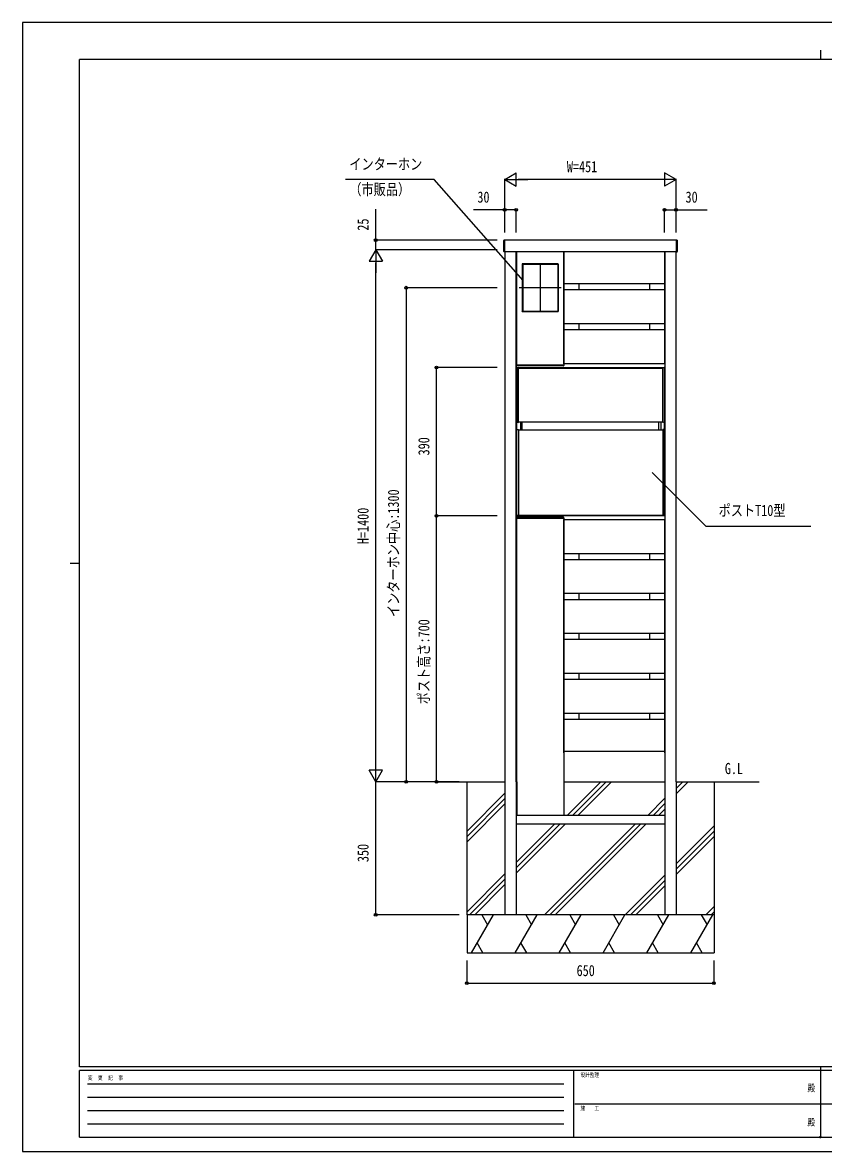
# Model space of a CAD drawing. Units: millimetres, scale not verified. Extents: x -2102 to 2103, y -1485 to 1485.
# Drawn here: x -2102 to 5, y -1485 to 1485 of the extents above; entities that cross this region are included whole.
import ezdxf
from ezdxf.enums import TextEntityAlignment as Align

# ---------------------------------------------------------------- set-up
doc = ezdxf.new("R2010")
doc.units = ezdxf.units.MM
doc.header["$LTSCALE"] = 8
doc.header["$PDMODE"] = 32
doc.header["$PDSIZE"] = 4
for name, color, linetype in [('0-1_USER1', 3, 'Continuous'), ('0-3_YKK_13', 4, 'Continuous'), ('0-4_YKK_A1', 4, 'Continuous'), ('0-5_YKK_D', 6, 'Continuous'), ('0-6_YKK_ZWAK', 7, 'Continuous')]:
    doc.layers.add(name, color=color, linetype=linetype)
doc.styles.add('ＭＳ ゴシック', font='')
doc.styles.get('ＭＳ ゴシック').set_extended_font_data('MS Gothic')

msp = doc.modelspace()

# ---------------------------------------------------------------- linework, layer by layer
at = {"layer": '0-3_YKK_13'}
for p, q in [((-835.89, 910.992), (-835.89, 911.937)), ((-835.89, 910.493), (-835.89, 910.992)), ((-835.89, 883.063), (-835.89, 910.493)), ((-833.89, 913), (-834.951, 912.935)), ((-833.89, 913), (-833.89, 912.053)), ((-833.89, 912.053), (-833.89, 910.556)), ((-833.89, 910.556), (-833.89, 882.798)), ((-380.89, 913), (-379.829, 912.935)), ((-380.89, 913), (-380.89, 912.053)), ((-380.89, 912.053), (-380.89, 910.556)), ((-380.89, 910.556), (-380.89, 882.798)), ((-378.89, 910.992), (-378.89, 911.937)), ((-378.89, 910.493), (-378.89, 910.992)), ((-378.89, 883.063), (-378.89, 910.493)), ((-833.89, 882), (-834.951, 882.065)), ((-833.89, 882.798), (-833.89, 882)), ((-801.89, 583.5), (-801.89, 882.5)), ((-677.89, 882.5), (-677.89, 583.5)), ((-380.89, 882.798), (-380.89, 882)), ((-380.89, 882), (-379.829, 882.065)), ((-802.39, 566.5), (-802.39, 576.5)), ((-802.39, 566.5), (-801.59, 566.5)), ((-677.89, 583.5), (-801.89, 583.5)), ((-801.59, 188.5), (-801.59, 566.5)), ((-801.39, 577.5), (-413.39, 577.5)), ((-801.39, 576.479), (-801.39, 574.5)), ((-801.39, 574.5), (-801.39, 435.9)), ((-678.453, 581.5), (-801.327, 581.5)), ((-798.39, 577.2), (-800.934, 576.977)), ((-798.39, 577.2), (-797.39, 576.7)), ((-797.39, 574.5), (-797.39, 576.7)), ((-797.39, 576), (-417.39, 576)), ((-797.39, 433.7), (-797.39, 574.5)), ((-678.388, 583.5), (-677.39, 583.5)), ((-677.39, 583.5), (-677.455, 582.439)), ((-416.39, 577.2), (-417.39, 576.7)), ((-417.39, 433.7), (-417.39, 576.7)), ((-416.39, 577.2), (-413.847, 576.977)), ((-413.39, 576.479), (-413.39, 574.5)), ((-413.39, 574.5), (-413.39, 435.9)), ((-412.39, 566.5), (-413.19, 566.5)), ((-413.19, 188.5), (-413.19, 566.5)), ((-412.39, 566.5), (-412.39, 576.5)), ((-801.39, 435.9), (-801.39, 433.92)), ((-797.39, 434.5), (-417.39, 434.5)), ((-792.09, 434.5), (-792.09, 413.5)), ((-787.09, 413.5), (-787.09, 434.5)), ((-427.69, 413.5), (-427.69, 434.5)), ((-422.69, 434.5), (-422.69, 413.5)), ((-416.39, 433.2), (-417.39, 433.7)), ((-413.847, 433.422), (-416.39, 433.2)), ((-413.39, 435.9), (-413.39, 433.92)), ((-801.39, 189.5), (-801.39, 413.98)), ((-800.934, 414.477), (-798.386, 414.7)), ((-798.386, 414.7), (-797.39, 414.287)), ((-797.39, 414.287), (-797.39, 188.5)), ((-797.39, 413.5), (-417.39, 413.5)), ((-416.394, 414.7), (-417.39, 414.287)), ((-417.39, 414.287), (-417.39, 188.5)), ((-413.847, 414.477), (-416.394, 414.7)), ((-413.39, 413.481), (-413.39, 413.979)), ((-413.39, 189.5), (-413.39, 413.5)), ((-678.453, 183.5), (-801.327, 183.5)), ((-800.79, 188.3), (-776.39, 188.3)), ((-413.99, 188.3), (-800.79, 188.3)), ((-800.59, 187.5), (-776.39, 187.5)), ((-800.39, 188.5), (-414.39, 188.5)), ((-776.39, 187.5), (-776.39, 188.3)), ((-678.388, 181.5), (-677.39, 181.5)), ((-677.39, 181.5), (-677.455, 182.561)), ((-413.99, 188.3), (-438.39, 188.3)), ((-438.39, 187.5), (-438.39, 188.3)), ((-414.19, 187.5), (-438.39, 187.5))]:
    msp.add_line(p, q, dxfattribs=at)
for points in [[(-802.325, 582.439), (-802.39, 583.5), (-801.392, 583.5), (-678.388, 583.5)], [(-800.934, 433.422), (-798.39, 433.2), (-797.39, 433.7)], [(-802.325, 182.561), (-802.39, 181.5), (-801.392, 181.5)]]:
    msp.add_lwpolyline(points, dxfattribs=at)
for centre, radius, start, end in [((-834.89, 911.937), 1, 93.5, 180), ((-379.89, 911.937), 1, 0, 86.5), ((-834.89, 883.063), 1, 180, 266.5), ((-379.89, 883.063), 1, 273.5, 0), ((-801.39, 576.5), 1, 90, 180), ((-801.327, 582.5), 1, 183.5, 270), ((-800.89, 576.479), 0.5, 95, 180), ((-678.453, 582.5), 1, 270, 356.5), ((-413.89, 576.479), 0.5, 0, 85), ((-413.39, 576.5), 1, 0, 90), ((-800.89, 433.92), 0.5, 180, 265), ((-413.89, 433.92), 0.5, 275, 0), ((-800.89, 413.979), 0.5, 95, 180), ((-413.89, 413.979), 0.5, 0, 85), ((-801.327, 182.5), 1, 90, 176.5), ((-800.59, 188.5), 1, 180, 270), ((-800.39, 189.5), 1, 180, 270), ((-678.453, 182.5), 1, 3.5, 90), ((-414.39, 189.5), 1, 270, 0), ((-414.19, 188.5), 1, 270, 0)]:
    msp.add_arc(centre, radius, start, end, dxfattribs=at)
at = {"layer": '0-4_YKK_A1'}
for p, q in [((-832.89, 882.5), (-832.89, -512.5)), ((-802.89, -512.5), (-802.89, 882.5)), ((-677.89, 588.5), (-677.89, 882.5)), ((-677.39, 797.5), (-677.39, 882.5)), ((-412.39, 882.5), (-412.39, 797.5)), ((-411.89, 882.5), (-411.89, -512.5)), ((-411.89, 588.5), (-411.89, 882.5)), ((-381.89, -512.5), (-381.89, 882.5)), ((-787.14, 850.2), (-692.64, 850.2)), ((-787.09, 849), (-787.09, 726)), ((-739.89, 851.5), (-739.89, 723.5)), ((-692.69, 849), (-692.69, 726)), ((-684.69, 787.5), (-795.09, 787.5)), ((-412.39, 797.5), (-677.39, 797.5)), ((-637.89, 797.5), (-637.89, 782.5)), ((-451.89, 797.5), (-451.89, 782.5)), ((-787.14, 724.8), (-692.64, 724.8)), ((-637.89, 692.5), (-637.89, 677.5)), ((-451.89, 692.5), (-451.89, 677.5)), ((-677.89, 588.5), (-677.39, 588.5)), ((-411.89, 588.5), (-412.39, 588.5)), ((-801.89, 181.5), (-677.89, 181.5)), ((-801.89, -512.5), (-801.89, 181.5)), ((-801.392, 181.5), (-678.388, 181.5)), ((-677.89, 181.5), (-677.89, -512.5)), ((-677.89, 174.5), (-677.39, 174.5)), ((-677.89, -436.5), (-677.89, 174.5)), ((-411.89, 174.5), (-412.39, 174.5)), ((-411.89, -436.5), (-411.89, 174.5)), ((-637.89, 87.5), (-637.89, 72.5)), ((-451.89, 87.5), (-451.89, 72.5)), ((-637.89, -17.5), (-637.89, -32.5)), ((-451.89, -17.5), (-451.89, -32.5)), ((-637.89, -122.5), (-637.89, -137.5)), ((-451.89, -122.5), (-451.89, -137.5)), ((-637.89, -227.5), (-637.89, -242.5)), ((-451.89, -227.5), (-451.89, -242.5)), ((-637.89, -332.5), (-637.89, -347.5)), ((-451.89, -332.5), (-451.89, -347.5)), ((-677.89, -431.5), (-677.39, -431.5)), ((-411.89, -431.5), (-412.39, -431.5)), ((-1009.14, -512.5), (-832.89, -512.5)), ((-832.89, -512.5), (-832.89, -862.5)), ((-802.89, -512.5), (-801.89, -512.5)), ((-802.889, -512.5), (-802.889, -862.5)), ((-801.89, -512.5), (-801.89, -601)), ((-677.89, -512.5), (-411.89, -512.5)), ((-669.124, -601), (-580.624, -512.5)), ((-654.982, -601), (-566.482, -512.5)), ((-640.84, -601), (-552.34, -512.5)), ((-411.891, -512.5), (-411.891, -862.5)), ((-381.89, -512.5), (-381.89, -862.5)), ((-381.89, -515.899), (-378.491, -512.5)), ((-381.89, -530.041), (-364.349, -512.5)), ((-381.89, -544.183), (-350.207, -512.5)), ((-381.89, -512.5), (-163.779, -512.5)), ((-932.39, -642.135), (-832.89, -542.635)), ((-932.39, -656.277), (-832.89, -556.777)), ((-456.992, -601), (-411.891, -555.899)), ((-932.39, -670.419), (-832.89, -570.919)), ((-442.85, -601), (-411.891, -570.041)), ((-428.708, -601), (-411.891, -584.183)), ((-411.89, -601), (-802.89, -601)), ((-411.89, -624), (-802.89, -624)), ((-802.889, -724.766), (-702.123, -624)), ((-802.889, -738.908), (-687.981, -624)), ((-802.889, -753.05), (-673.839, -624)), ((-728.491, -862.5), (-489.991, -624)), ((-714.349, -862.5), (-475.849, -624)), ((-700.207, -862.5), (-461.707, -624)), ((-381.89, -728.031), (-282.39, -628.531)), ((-381.89, -742.173), (-282.39, -642.673)), ((-381.89, -756.315), (-282.39, -656.815)), ((-932.39, -854.267), (-832.89, -754.767)), ((-926.481, -862.5), (-832.89, -768.909)), ((-516.359, -862.5), (-411.891, -758.032)), ((-502.217, -862.5), (-411.891, -772.174)), ((-912.339, -862.5), (-832.89, -783.051)), ((-488.075, -862.5), (-411.891, -786.316)), ((-304.227, -862.5), (-282.39, -840.663)), ((-290.085, -862.5), (-282.39, -854.805)), ((-282.39, -862.5), (-932.39, -862.5)), ((-932.39, -862.5), (-932.39, -962.5)), ((-921.011, -962.5), (-863.276, -862.5)), ((-893.276, -862.5), (-878.276, -888.481)), ((-805.541, -962.5), (-747.806, -862.5)), ((-777.806, -862.5), (-762.806, -888.481)), ((-690.071, -962.5), (-632.336, -862.5)), ((-662.336, -862.5), (-647.336, -888.481)), ((-574.601, -962.5), (-516.866, -862.5)), ((-546.866, -862.5), (-531.866, -888.481)), ((-459.131, -962.5), (-401.396, -862.5)), ((-431.396, -862.5), (-416.396, -888.481)), ((-343.661, -962.5), (-285.926, -862.5)), ((-315.926, -862.5), (-300.926, -888.481)), ((-282.39, -862.5), (-282.39, -962.5)), ((-891.011, -962.5), (-906.011, -936.519)), ((-775.541, -962.5), (-790.541, -936.519)), ((-660.071, -962.5), (-675.071, -936.519)), ((-544.601, -962.5), (-559.601, -936.519)), ((-429.131, -962.5), (-444.131, -936.519)), ((-313.661, -962.5), (-328.661, -936.519)), ((-932.39, -962.5), (-282.39, -962.5))]:
    msp.add_line(p, q, dxfattribs=at)
for points in [[(-380.89, 882.5), (-380.89, 912.5), (-833.89, 912.5), (-833.89, 882.5)], [(-787.39, 724.5), (-692.39, 724.5), (-692.39, 850.5), (-787.39, 850.5)], [(-677.39, 782.5), (-412.39, 782.5), (-412.39, 692.5), (-677.39, 692.5)], [(-677.39, 677.5), (-412.39, 677.5), (-412.39, 587.5), (-677.39, 587.5)], [(-801.89, 157), (-801.89, 182), (-802.89, 182), (-802.89, 157)], [(-677.39, 177.5), (-412.39, 177.5), (-412.39, 87.5), (-677.39, 87.5)], [(-677.39, 72.5), (-412.39, 72.5), (-412.39, -17.5), (-677.39, -17.5)], [(-677.39, -32.5), (-412.39, -32.5), (-412.39, -122.5), (-677.39, -122.5)], [(-677.39, -137.5), (-412.39, -137.5), (-412.39, -227.5), (-677.39, -227.5)], [(-677.39, -242.5), (-412.39, -242.5), (-412.39, -332.5), (-677.39, -332.5)], [(-677.39, -347.5), (-412.39, -347.5), (-412.39, -432.5), (-677.39, -432.5)]]:
    msp.add_lwpolyline(points, close=True, dxfattribs=at)
for points in [[(-787.393, 849), (-785.89, 849), (-785.89, 726), (-787.393, 726)], [(-787.14, 850.502), (-787.14, 849), (-692.64, 849), (-692.64, 850.502)], [(-692.387, 849), (-693.89, 849), (-693.89, 726), (-692.387, 726)], [(-787.14, 724.497), (-787.14, 726), (-692.64, 726), (-692.64, 724.497)], [(-677.39, 590.5), (-677.89, 590.5), (-677.89, 588.5), (-677.39, 588.5)], [(-412.39, 590.5), (-411.89, 590.5), (-411.89, 588.5), (-412.39, 588.5)], [(-677.39, 176.5), (-677.89, 176.5), (-677.89, 174.5), (-677.39, 174.5)], [(-412.39, 176.5), (-411.89, 176.5), (-411.89, 174.5), (-412.39, 174.5)], [(-677.39, -429.5), (-677.89, -429.5), (-677.89, -431.5), (-677.39, -431.5)], [(-412.39, -429.5), (-411.89, -429.5), (-411.89, -431.5), (-412.39, -431.5)], [(-282.39, -512.5), (-282.39, -862.5), (-932.39, -862.5), (-932.39, -512.5)], [(-677.89, -512.5), (-677.89, -601), (-801.89, -601)]]:
    msp.add_lwpolyline(points, dxfattribs=at)
at = {"layer": '0-5_YKK_D'}
for p, q in [((-833.39, 1072.5), (-803.079, 1090)), ((-833.39, 932.5), (-833.39, 1073.5)), ((-833.39, 1072.5), (-803.079, 1055)), ((-833.39, 1072.5), (-772.768, 1072.5)), ((-803.079, 1055), (-803.079, 1090)), ((-417.39, 1072.5), (-798.39, 1072.5)), ((-382.39, 1072.5), (-443.012, 1072.5)), ((-382.39, 1072.5), (-412.701, 1090)), ((-412.701, 1090), (-412.701, 1055)), ((-382.39, 1072.5), (-412.701, 1055)), ((-382.39, 932.5), (-382.39, 1073.5)), ((-833.39, 932.5), (-833.39, 993.5)), ((-803.39, 932.5), (-803.39, 993.5)), ((-412.39, 932.5), (-412.39, 993.5)), ((-382.39, 932.5), (-382.39, 993.5)), ((-853.39, 912.5), (-1173.89, 912.5)), ((-1172.89, 887.5), (-1190.39, 857.189)), ((-853.39, 887.5), (-1173.89, 887.5)), ((-853.39, 887.5), (-1173.89, 887.5)), ((-1172.89, 887.5), (-1155.39, 857.189)), ((-1172.89, 887.5), (-1172.89, 826.878)), ((-1190.39, 857.189), (-1155.39, 857.189)), ((-1172.89, -477.5), (-1172.89, 852.5)), ((-853.39, 787.5), (-1093.89, 787.5)), ((-1092.89, 787.5), (-1092.89, -512.5)), ((-853.39, 577.499), (-1013.89, 577.499)), ((-1012.89, 187.499), (-1012.89, 577.499)), ((-853.39, 187.499), (-1013.89, 187.499)), ((-853.39, 187.499), (-1013.89, 187.499)), ((-1012.89, -512.5), (-1012.89, 187.499)), ((-1172.89, -512.5), (-1172.89, -451.878)), ((-1172.89, -512.5), (-1190.39, -482.189)), ((-1155.39, -482.189), (-1190.39, -482.189)), ((-1172.89, -512.5), (-1155.39, -482.189)), ((-952.89, -512.5), (-1173.89, -512.5)), ((-952.89, -512.5), (-1173.89, -512.5)), ((-1172.89, -862.5), (-1172.89, -512.5)), ((-952.89, -512.5), (-1093.89, -512.5)), ((-952.89, -512.5), (-1013.89, -512.5)), ((-952.89, -862.5), (-1173.89, -862.5)), ((-932.89, -982.5), (-932.89, -1043.5)), ((-282.89, -982.5), (-282.89, -1043.5)), ((-932.89, -1042.5), (-282.89, -1042.5))]:
    msp.add_line(p, q, dxfattribs=at)
for points in [[(-784.965, 806.817), (-1019.097, 1072.5), (-1252.813, 1072.5)], [(-1172.89, 887.5), (-1172.89, 912.5), (-1172.89, 994.433)], [(-803.39, 992.5), (-833.39, 992.5), (-915.323, 992.5)], [(-412.39, 992.5), (-382.39, 992.5), (-300.457, 992.5)], [(-445.193, 301.394), (-304.189, 160.39), (-27.849, 160.39)]]:
    msp.add_lwpolyline(points, dxfattribs=at)
for centre in [(-833.39, 992.5), (-803.39, 992.5), (-412.39, 992.5), (-382.39, 992.5), (-1172.89, 912.5), (-1092.89, 787.5), (-1012.89, 577.499), (-1012.89, 187.499), (-1012.89, 187.499), (-1092.89, -512.5), (-1012.89, -512.5), (-1172.89, -862.5), (-932.89, -1042.5), (-282.89, -1042.5)]:
    msp.add_circle(centre, 3.75, dxfattribs=at)
at = {"layer": '0-6_YKK_ZWAK'}
for p, q in [((-2.39, 1412.5), (-2.39, 1387.5)), ((1947.61, 1387.5), (-1952.39, 1387.5)), ((-1952.39, -1262.5), (-1952.39, 1387.5)), ((-1977.39, 62.5), (-1952.39, 62.5)), ((1947.61, -1262.5), (-1952.39, -1262.5)), ((-652.39, -1272.5), (-1952.39, -1272.5)), ((-1952.39, -1447.5), (-1952.39, -1272.5)), ((-652.39, -1272.5), (-652.39, -1447.5)), ((-2.39, -1272.5), (-652.39, -1272.5)), ((-2.39, -1262.5), (-2.39, -1447.5)), ((647.61, -1272.5), (-2.39, -1272.5)), ((-1931.14, -1307.5), (-677.39, -1307.5)), ((-1931.14, -1342.5), (-677.39, -1342.5)), ((-648.64, -1360), (-2.39, -1360)), ((-2.39, -1360), (647.61, -1360)), ((-1931.14, -1377.5), (-677.39, -1377.5)), ((-1931.14, -1412.5), (-677.39, -1412.5)), ((-1952.39, -1447.5), (-652.39, -1447.5)), ((-652.39, -1447.5), (-2.39, -1447.5)), ((-2.39, -1447.5), (647.61, -1447.5))]:
    msp.add_line(p, q, dxfattribs=at)
msp.add_lwpolyline([(-2102.4, -1485), (2102.6, -1485), (2102.6, 1485), (-2102.4, 1485)], close=True, dxfattribs=at)
msp.add_point((-2.39, -1447.5), dxfattribs=at)

# ---------------------------------------------------------------- texts
at = {"layer": '0-1_USER1', "style": 'ＭＳ ゴシック', "width": 0.8}
msp.add_text('G.L', height=29.33, dxfattribs=at).set_placement((-254.06, -501), align=Align.BOTTOM_LEFT)
at = {"layer": '0-5_YKK_D', "style": 'ＭＳ ゴシック', "width": 0.8}
for s, p in [('インターホン', (-1242.285, 1089.299)), ('W=451', (-669.757, 1082.5)), ('（市販品）', (-1242.285, 1022.632)), ('30', (-905.323, 1002.5)), ('30', (-357.39, 1002.5)), ('ポストT10型', (-270.293, 178.029)), ('650', (-644.157, -1032.5))]:
    msp.add_text(s, height=29.33, dxfattribs=at).set_placement(p, align=Align.BOTTOM_LEFT)
for s, p in [('25', (-1182.89, 937.5)), ('390', (-1022.89, 346.232)), ('インターホン中心:1300', (-1102.89, -79.034)), ('H=1400', (-1182.89, 112.833)), ('ポスト高さ:700', (-1022.89, -308.634)), ('350', (-1182.89, -723.767))]:
    msp.add_text(s, height=29.33, rotation=90, dxfattribs=at).set_placement(p, align=Align.BOTTOM_LEFT)
at = {"layer": '0-6_YKK_ZWAK', "style": 'ＭＳ ゴシック', "width": 0.8}
for s, height, p in [('設計監理', 11, (-634.057, -1292.5)), ('変  更  記  事', 11, (-1930.555, -1300)), ('殿', 18.33, (-36.733, -1332.917)), ('施\u3000\u3000工', 11, (-634.057, -1380)), ('殿', 18.33, (-36.733, -1422.917))]:
    msp.add_text(s, height=height, dxfattribs=at).set_placement(p, align=Align.BOTTOM_LEFT)

doc.saveas('drawing.dxf')
